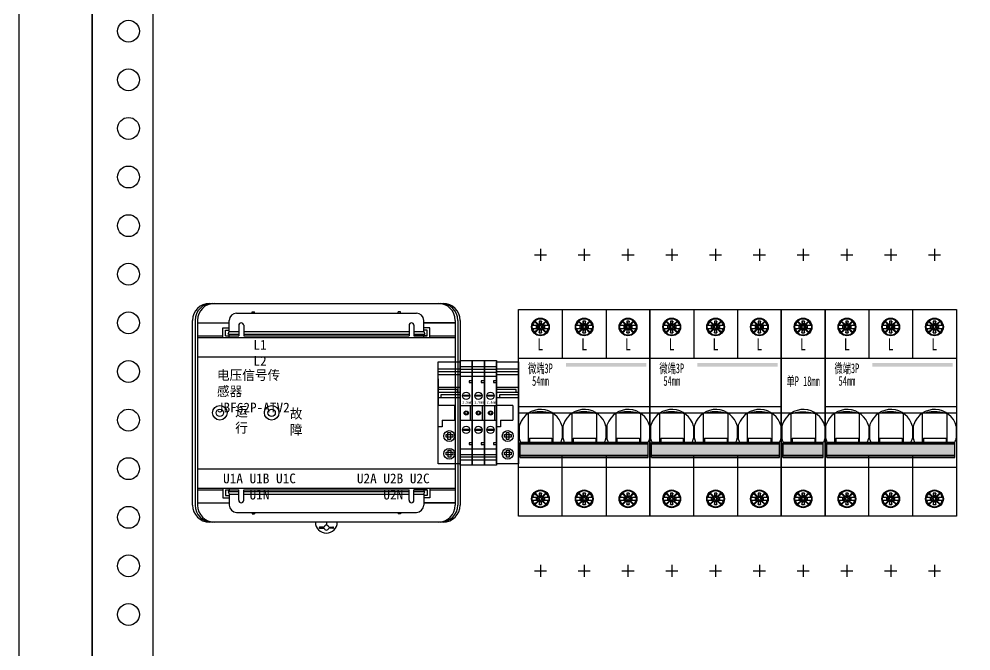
# Model space of a CAD drawing. Extents: x 1560922 to 1561522, y 398421 to 400221.
# Drawn here: x 1560922.2 to 1561313.5, y 399321 to 399581 of the extents above; entities that cross this region are included whole.
import ezdxf
from ezdxf.enums import TextEntityAlignment as Align

# ---------------------------------------------------------------- set-up
doc = ezdxf.new("R2010")
doc.units = 0
doc.header["$MEASUREMENT"] = 0
for name, color, linetype in [('LY-JS-BJ', 7, 'Continuous'), ('LY-JS-YQJ', 7, 'Continuous'), ('布置图', 20, 'Continuous')]:
    doc.layers.add(name, color=color, linetype=linetype)
doc.layers.add('LY-二次控制图', color=7, linetype='Continuous', lineweight=18)
doc.styles.add('LY-SJ-元器件', font='', dxfattribs={"width": 0.6, "height": 4})
doc.styles.get('LY-SJ-元器件').set_extended_font_data('SimSun')

# ---------------------------------------------------------------- blocks, each defined once
blk = doc.blocks.new('端子堵头')
at = {"layer": 'LY-JS-YQJ'}
for p, q in [((0, 39.03), (9, 39.03)), ((0, 37.96), (9, 37.96)), ((0, 36.73), (9, 36.73)), ((0, 35), (0, 24)), ((0, 31.48), (9, 31.48)), ((9, 35), (9, 24)), ((9, 34.58), (9, 33.47)), ((7.97, 30.59), (0, 30.59)), ((0, 29.53), (9, 29.53)), ((1.25, 27.32), (1.25, 28.56)), ((1.25, 28.56), (9, 28.56)), ((7.97, 29.53), (7.97, 30.59)), ((0, 27.32), (9, 27.32)), ((6.66, 24), (0, 24)), ((6.66, 24), (6.66, 18)), ((1.59, 18), (1.59, 15.27)), ((1.59, 18), (6.66, 18)), ((1.59, 15.27), (0, 15.27))]:
    blk.add_line(p, q, dxfattribs=at)
for points in [[(0, 42), (9, 42), (9, 0), (0, 0)], [(3.2, 12.05), (6.01, 12.05), (6.01, 10.99), (3.2, 10.99)], [(5.06, 12.84), (5.06, 10.03), (3.99, 10.03), (3.99, 12.84)], [(3.2, 4.76), (6.01, 4.76), (6.01, 3.69), (3.2, 3.69)], [(5.13, 5.6), (5.13, 2.79), (4.06, 2.79), (4.06, 5.6)]]:
    blk.add_lwpolyline(points, close=True, dxfattribs=at)
for centre in [(4.54, 11.43), (4.54, 4.14)]:
    blk.add_circle(centre, 2.23, dxfattribs=at)
blk = doc.blocks.new('A$C63FD753C')
at = {"layer": 'LY-JS-YQJ'}
for p, q in [((9, 19.03), (14, 19.03)), ((9, 17.96), (14, 17.96)), ((9, 16.73), (14, 16.73)), ((14, 19.03), (19, 19.03)), ((14, 17.96), (19, 17.96)), ((14, 16.73), (19, 16.73)), ((14, 13.21), (12.66, 13.21)), ((12.66, 13.21), (12.66, 12.43)), ((12.66, 12.43), (14, 12.43)), ((19, 13.21), (17.66, 13.21)), ((17.66, 13.21), (17.66, 12.43)), ((17.66, 12.43), (19, 12.43)), ((9, 3), (14, 3)), ((13.07, 3), (13.07, -3)), ((14, 3), (19, 3)), ((18.07, 3), (18.07, -3)), ((9, -3), (14, -3)), ((14, -3), (19, -3)), ((14, -12.33), (12.66, -12.33)), ((12.66, -12.33), (12.66, -13.11)), ((12.66, -13.11), (14, -13.11)), ((19, -12.33), (17.66, -12.33)), ((17.66, -12.33), (17.66, -13.11)), ((17.66, -13.11), (19, -13.11)), ((9, -17.12), (14, -17.12)), ((9, -18.19), (14, -18.19)), ((9, -19.42), (14, -19.42)), ((14, -17.12), (19, -17.12)), ((14, -18.19), (19, -18.19)), ((14, -19.42), (19, -19.42))]:
    blk.add_line(p, q, dxfattribs=at)
at = {"layer": 'LY-JS-YQJ', "color": 30, "true_color": 0xf8991e}
for p, q in [((19, 19.03), (24, 19.03)), ((19, 17.96), (24, 17.96)), ((19, 16.73), (24, 16.73)), ((19, 12.43), (19, 11.32)), ((24, 13.21), (22.66, 13.21)), ((22.66, 13.21), (22.66, 12.43)), ((22.66, 12.43), (24, 12.43)), ((24, 12.43), (24, 11.32)), ((19, 3), (24, 3)), ((23.07, 3), (23.07, -3)), ((19, -3), (24, -3)), ((24, -12.33), (22.66, -12.33)), ((22.66, -12.33), (22.66, -13.11)), ((22.66, -13.11), (24, -13.11)), ((19, -17.12), (24, -17.12)), ((19, -18.19), (24, -18.19)), ((19, -19.42), (24, -19.42))]:
    blk.add_line(p, q, dxfattribs=at)
at = {"layer": 'LY-JS-YQJ'}
for points in [[(9, 21.5), (14, 21.5), (14, -21.5), (9, -21.5)], [(14, 21.5), (19, 21.5), (19, -21.5), (14, -21.5)], [(9, 15), (14, 15), (14, -15), (9, -15)], [(14, 15), (19, 15), (19, -15), (14, -15)], [(10.47, 7.3), (12.53, 7.3), (12.53, 6.79), (10.47, 6.79)], [(15.47, 7.3), (17.53, 7.3), (17.53, 6.79), (15.47, 6.79)], [(10.47, -6.71), (12.53, -6.71), (12.53, -7.23), (10.47, -7.23)], [(15.47, -6.71), (17.53, -6.71), (17.53, -7.23), (15.47, -7.23)]]:
    blk.add_lwpolyline(points, close=True, dxfattribs=at)
at = {"layer": 'LY-JS-YQJ', "color": 30, "true_color": 0xf8991e}
for points in [[(19, 21.5), (24, 21.5), (24, -21.5), (19, -21.5)], [(19, 15), (24, 15), (24, -15), (19, -15)], [(20.47, 7.3), (22.53, 7.3), (22.53, 6.79), (20.47, 6.79)], [(20.47, -6.71), (22.53, -6.71), (22.53, -7.23), (20.47, -7.23)]]:
    blk.add_lwpolyline(points, close=True, dxfattribs=at)
at = {"layer": 'LY-JS-YQJ'}
for centre, radius in [((11.5, 7), 1.5), ((16.5, 7), 1.5), ((11.52, -0.08), 0.879), ((11.52, -0.08), 0.879), ((11.52, -0.08), 0.59), ((16.52, -0.08), 0.879), ((16.52, -0.08), 0.879), ((16.52, -0.08), 0.59), ((11.5, -7), 1.5), ((16.5, -7), 1.5)]:
    blk.add_circle(centre, radius, dxfattribs=at)
at = {"layer": 'LY-JS-YQJ', "color": 30, "true_color": 0xf8991e}
for centre, radius in [((21.5, 7), 1.5), ((21.52, -0.08), 0.879), ((21.52, -0.08), 0.879), ((21.52, -0.08), 0.59), ((21.5, -7), 1.5)]:
    blk.add_circle(centre, radius, dxfattribs=at)
at = {"layer": 'LY-JS-YQJ', "lineweight": -3}
for p in [(0, -21), (24, -21)]:
    blk.add_blockref('端子堵头', p, dxfattribs=at)
at = {"layer": 'LY-JS-YQJ', "char_height": 1, "width": 2.5692, "attachment_point": 1}
for insert in [(9.91, 4.81), (14.91, 4.81)]:
    blk.add_mtext('2.5mm', dxfattribs=dict(at, insert=insert))
at = {"layer": 'LY-JS-YQJ', "color": 30, "true_color": 0xf8991e, "insert": (19.91, 4.81), "char_height": 1, "width": 2.5692, "attachment_point": 1}
blk.add_mtext('2.5mm', dxfattribs=at)
blk = doc.blocks.new('微端3P-54mm-2022.1')
h = blk.add_hatch(color=3)
h.dxf.hatch_style = 1
h.paths.add_polyline_path([(52.5, 19), (52.5, 20.5), (19.5, 20.5), (19.5, 19)])
h = blk.add_hatch(color=0)
h.dxf.hatch_style = 1
h.paths.add_polyline_path([(53.3, -17.47), (53.3, -12.97), (0.7, -12.97), (0.7, -17.47)])
at = {"color": 1}
for p, q in [((9, 67.5), (9, 62.5)), ((27, 67.5), (27, 62.5)), ((45, 67.5), (45, 62.5)), ((6.5, 65), (11.5, 65)), ((24.5, 65), (29.5, 65)), ((42.5, 65), (47.5, 65)), ((0, 0), (54, 0)), ((9, -62.5), (9, -67.5)), ((27, -62.5), (27, -67.5)), ((45, -62.5), (45, -67.5)), ((6.5, -65), (11.5, -65)), ((24.5, -65), (29.5, -65)), ((42.5, -65), (47.5, -65))]:
    blk.add_line(p, q, dxfattribs=at)
at = {"color": 0}
for p, q in [((0, -42.5), (0, 42.5)), ((0, 42.5), (54, 42.5)), ((18, 42.5), (18, 22.5)), ((36, 42.5), (36, 22.5)), ((54, 42.5), (54, -42.5)), ((0, 22.5), (54, 22.5)), ((54, 2.5), (0, 2.5)), ((18, -42.5), (18, -17.47)), ((36, -17.47), (36, -42.5)), ((54, -22.5), (0, -22.5)), ((54, -42.5), (0, -42.5))]:
    blk.add_line(p, q, dxfattribs=at)
at = {"color": 0, "linetype": 'Continuous', "lineweight": 25}
for p, q in [((7.95, 35.91), (5.59, 35.91)), ((6.7, 37.82), (6.49, 37.61)), ((6.49, 37.61), (6.6, 37.5)), ((6.6, 37.5), (8.15, 35.95)), ((6.81, 37.71), (6.7, 37.82)), ((8.39, 36.13), (6.81, 37.71)), ((7.25, 35.91), (7.25, 34.71)), ((7.25, 35.91), (8, 35.46)), ((8, 35.46), (8, 35.16)), ((8.25, 35.46), (8, 35.46)), ((8.5, 37.66), (8.5, 36.46)), ((8.5, 37.66), (8.85, 36.31)), ((9.5, 37.66), (8.5, 37.66)), ((8.5, 36.46), (8.85, 35.96)), ((9.15, 36.31), (8.85, 36.31)), ((8.85, 36.31), (8.85, 35.96)), ((9.5, 37.66), (9.15, 36.31)), ((9.5, 36.46), (9.15, 35.96)), ((9.15, 35.96), (9.15, 36.31)), ((9.5, 36.46), (9.5, 37.66)), ((11.19, 37.71), (9.61, 36.13)), ((10, 35.46), (9.75, 35.46)), ((9.85, 35.95), (11.4, 37.5)), ((10.75, 35.91), (10, 35.46)), ((10, 35.16), (10, 35.46)), ((12.42, 35.91), (10.05, 35.91)), ((10.75, 34.71), (10.75, 35.91)), ((11.3, 37.82), (11.19, 37.71)), ((11.51, 37.61), (11.3, 37.82)), ((11.4, 37.5), (11.51, 37.61)), ((25.95, 35.91), (23.59, 35.91)), ((24.7, 37.82), (24.49, 37.61)), ((24.49, 37.61), (24.6, 37.5)), ((24.6, 37.5), (26.15, 35.95)), ((24.81, 37.71), (24.7, 37.82)), ((26.39, 36.13), (24.81, 37.71)), ((25.25, 35.91), (25.25, 34.71)), ((25.25, 35.91), (26, 35.46)), ((26, 35.46), (26, 35.16)), ((26.25, 35.46), (26, 35.46)), ((27.5, 37.66), (26.5, 37.66)), ((26.5, 37.66), (26.5, 36.46)), ((26.5, 37.66), (26.85, 36.31)), ((26.5, 36.46), (26.85, 35.96)), ((26.85, 36.31), (26.85, 35.96)), ((27.15, 36.31), (26.85, 36.31)), ((27.5, 37.66), (27.15, 36.31)), ((27.5, 36.46), (27.15, 35.96)), ((27.15, 35.96), (27.15, 36.31)), ((27.5, 36.46), (27.5, 37.66)), ((29.19, 37.71), (27.61, 36.13)), ((28, 35.46), (27.75, 35.46)), ((27.85, 35.95), (29.4, 37.5)), ((28.75, 35.91), (28, 35.46)), ((28, 35.16), (28, 35.46)), ((30.42, 35.91), (28.05, 35.91)), ((28.75, 34.71), (28.75, 35.91)), ((29.3, 37.82), (29.19, 37.71)), ((29.51, 37.61), (29.3, 37.82)), ((29.4, 37.5), (29.51, 37.61)), ((43.95, 35.91), (41.59, 35.91)), ((42.7, 37.82), (42.49, 37.61)), ((42.49, 37.61), (42.6, 37.5)), ((42.6, 37.5), (44.15, 35.95)), ((42.81, 37.71), (42.7, 37.82)), ((44.39, 36.13), (42.81, 37.71)), ((43.25, 35.91), (43.25, 34.71)), ((43.25, 35.91), (44, 35.46)), ((44, 35.46), (44, 35.16)), ((44.25, 35.46), (44, 35.46)), ((44.5, 37.66), (44.85, 36.31)), ((45.5, 37.66), (44.5, 37.66)), ((44.5, 37.66), (44.5, 36.46)), ((44.5, 36.46), (44.85, 35.96)), ((44.85, 36.31), (44.85, 35.96)), ((45.15, 36.31), (44.85, 36.31)), ((45.5, 37.66), (45.15, 36.31)), ((45.5, 36.46), (45.15, 35.96)), ((45.15, 35.96), (45.15, 36.31)), ((45.5, 36.46), (45.5, 37.66)), ((47.19, 37.71), (45.61, 36.13)), ((46, 35.46), (45.75, 35.46)), ((45.85, 35.95), (47.4, 37.5)), ((46.75, 35.91), (46, 35.46)), ((46, 35.16), (46, 35.46)), ((48.42, 35.91), (46.05, 35.91)), ((46.75, 34.71), (46.75, 35.91)), ((47.3, 37.82), (47.19, 37.71)), ((47.51, 37.61), (47.3, 37.82)), ((47.4, 37.5), (47.51, 37.61)), ((5.58, 34.71), (7.95, 34.71)), ((6.6, 33.12), (6.49, 33.01)), ((6.49, 33.01), (6.7, 32.8)), ((8.15, 34.67), (6.6, 33.12)), ((6.7, 32.8), (6.81, 32.91)), ((6.81, 32.91), (8.39, 34.49)), ((7.25, 34.71), (8, 35.16)), ((8, 35.16), (8.25, 35.16)), ((8.5, 34.16), (8.85, 34.65)), ((8.5, 32.96), (8.85, 34.31)), ((8.5, 34.16), (8.5, 32.96)), ((8.5, 32.96), (9.5, 32.96)), ((8.85, 34.65), (8.85, 34.31)), ((8.85, 34.31), (9.15, 34.31)), ((9, 31.81), (9, 32.06)), ((9.5, 34.16), (9.15, 34.66)), ((9.15, 34.31), (9.15, 34.66)), ((9.15, 34.31), (9.5, 32.96)), ((9.5, 32.96), (9.5, 34.16)), ((9.61, 34.49), (11.19, 32.91)), ((9.75, 35.16), (10, 35.16)), ((11.4, 33.12), (9.85, 34.67)), ((10.75, 34.71), (10, 35.16)), ((10.05, 34.71), (12.41, 34.71)), ((11.19, 32.91), (11.3, 32.8)), ((11.3, 32.8), (11.51, 33.01)), ((11.51, 33.01), (11.4, 33.12)), ((23.58, 34.71), (25.95, 34.71)), ((24.6, 33.12), (24.49, 33.01)), ((24.49, 33.01), (24.7, 32.8)), ((26.15, 34.67), (24.6, 33.12)), ((24.7, 32.8), (24.81, 32.91)), ((24.81, 32.91), (26.39, 34.49)), ((25.25, 34.71), (26, 35.16)), ((26, 35.16), (26.25, 35.16)), ((26.5, 34.16), (26.85, 34.65)), ((26.5, 32.96), (26.85, 34.31)), ((26.5, 34.16), (26.5, 32.96)), ((26.5, 32.96), (27.5, 32.96)), ((26.85, 34.65), (26.85, 34.31)), ((26.85, 34.31), (27.15, 34.31)), ((27, 31.81), (27, 32.06)), ((27.15, 34.31), (27.15, 34.66)), ((27.5, 34.16), (27.15, 34.66)), ((27.15, 34.31), (27.5, 32.96)), ((27.5, 32.96), (27.5, 34.16)), ((27.61, 34.49), (29.19, 32.91)), ((27.75, 35.16), (28, 35.16)), ((29.4, 33.12), (27.85, 34.67)), ((28.75, 34.71), (28, 35.16)), ((28.05, 34.71), (30.41, 34.71)), ((29.19, 32.91), (29.3, 32.8)), ((29.3, 32.8), (29.51, 33.01)), ((29.51, 33.01), (29.4, 33.12)), ((41.58, 34.71), (43.95, 34.71)), ((42.6, 33.12), (42.49, 33.01)), ((42.49, 33.01), (42.7, 32.8)), ((44.15, 34.67), (42.6, 33.12)), ((42.7, 32.8), (42.81, 32.91)), ((42.81, 32.91), (44.39, 34.49)), ((43.25, 34.71), (44, 35.16)), ((44, 35.16), (44.25, 35.16)), ((44.5, 34.16), (44.85, 34.65)), ((44.5, 32.96), (44.85, 34.31)), ((44.5, 34.16), (44.5, 32.96)), ((44.5, 32.96), (45.5, 32.96)), ((44.85, 34.65), (44.85, 34.31)), ((44.85, 34.31), (45.15, 34.31)), ((45, 31.81), (45, 32.06)), ((45.15, 34.31), (45.15, 34.66)), ((45.5, 34.16), (45.15, 34.66)), ((45.15, 34.31), (45.5, 32.96)), ((45.5, 32.96), (45.5, 34.16)), ((45.61, 34.49), (47.19, 32.91)), ((45.75, 35.16), (46, 35.16)), ((47.4, 33.12), (45.85, 34.67)), ((46.75, 34.71), (46, 35.16)), ((46.05, 34.71), (48.41, 34.71)), ((47.19, 32.91), (47.3, 32.8)), ((47.3, 32.8), (47.51, 33.01)), ((47.51, 33.01), (47.4, 33.12)), ((4.1, -12.22), (4.1, -0.35)), ((14.1, -0.35), (14.1, -12.22)), ((22.1, -12.22), (22.1, -0.35)), ((32.1, -0.35), (32.1, -12.22)), ((40.1, -12.22), (40.1, -0.35)), ((50.1, -0.35), (50.1, -12.22)), ((0.25, -5.47), (0.25, -10.49)), ((17.95, -5.47), (17.95, -10.49)), ((18.25, -5.47), (18.25, -10.49)), ((35.95, -5.47), (35.95, -10.49)), ((36.25, -5.47), (36.25, -10.49)), ((53.95, -5.47), (53.95, -10.49)), ((4.45, -10.38), (4.45, -12.22)), ((4.45, -10.38), (13.75, -10.38)), ((13.75, -10.38), (13.75, -12.22)), ((22.45, -10.38), (22.45, -12.22)), ((22.45, -10.38), (31.75, -10.38)), ((31.75, -10.38), (31.75, -12.22)), ((40.45, -10.38), (40.45, -12.22)), ((40.45, -10.38), (49.75, -10.38)), ((49.75, -10.38), (49.75, -12.22)), ((53.3, -12.22), (0.7, -12.22)), ((0.7, -18.44), (0.7, -12.22)), ((53.3, -12.44), (0.7, -12.44)), ((53.3, -12.97), (0.7, -12.97)), ((53.3, -18.44), (53.3, -12.22)), ((0.7, -17.47), (53.3, -17.47)), ((0.7, -18.13), (53.3, -18.13)), ((0.7, -18.44), (53.3, -18.44)), ((7.95, -34.8), (5.59, -34.8)), ((6.7, -32.89), (6.49, -33.1)), ((6.49, -33.1), (6.6, -33.21)), ((6.6, -33.21), (8.15, -34.76)), ((6.81, -33), (6.7, -32.89)), ((8.39, -34.58), (6.81, -33)), ((7.25, -34.8), (7.25, -36)), ((7.25, -34.8), (8, -35.25)), ((8.5, -33.05), (8.85, -34.4)), ((9.5, -33.05), (8.5, -33.05)), ((8.5, -33.05), (8.5, -34.25)), ((8.5, -34.25), (8.85, -34.75)), ((9.15, -34.4), (8.85, -34.4)), ((8.85, -34.4), (8.85, -34.75)), ((9.5, -33.05), (9.15, -34.4)), ((9.5, -34.25), (9.15, -34.75)), ((9.15, -34.75), (9.15, -34.4)), ((9.5, -34.25), (9.5, -33.05)), ((11.19, -33), (9.61, -34.58)), ((9.85, -34.76), (11.4, -33.21)), ((10.75, -34.8), (10, -35.25)), ((12.42, -34.8), (10.05, -34.8)), ((10.75, -36), (10.75, -34.8)), ((11.3, -32.89), (11.19, -33)), ((11.51, -33.1), (11.3, -32.89)), ((11.4, -33.21), (11.51, -33.1)), ((25.95, -34.8), (23.59, -34.8)), ((24.7, -32.89), (24.49, -33.1)), ((24.49, -33.1), (24.6, -33.21)), ((24.6, -33.21), (26.15, -34.76)), ((24.81, -33), (24.7, -32.89)), ((26.39, -34.58), (24.81, -33)), ((25.25, -34.8), (25.25, -36)), ((25.25, -34.8), (26, -35.25)), ((26.5, -33.05), (26.5, -34.25)), ((27.5, -33.05), (26.5, -33.05)), ((26.5, -33.05), (26.85, -34.4)), ((26.5, -34.25), (26.85, -34.75)), ((27.15, -34.4), (26.85, -34.4)), ((26.85, -34.4), (26.85, -34.75)), ((27.5, -33.05), (27.15, -34.4)), ((27.5, -34.25), (27.15, -34.75)), ((27.15, -34.75), (27.15, -34.4)), ((27.5, -34.25), (27.5, -33.05)), ((29.19, -33), (27.61, -34.58)), ((27.85, -34.76), (29.4, -33.21)), ((28.75, -34.8), (28, -35.25)), ((30.42, -34.8), (28.05, -34.8)), ((28.75, -36), (28.75, -34.8)), ((29.3, -32.89), (29.19, -33)), ((29.51, -33.1), (29.3, -32.89)), ((29.4, -33.21), (29.51, -33.1)), ((43.95, -34.8), (41.59, -34.8)), ((42.7, -32.89), (42.49, -33.1)), ((42.49, -33.1), (42.6, -33.21)), ((42.6, -33.21), (44.15, -34.76)), ((42.81, -33), (42.7, -32.89)), ((44.39, -34.58), (42.81, -33)), ((43.25, -34.8), (44, -35.25)), ((43.25, -34.8), (43.25, -36)), ((44.5, -33.05), (44.85, -34.4)), ((45.5, -33.05), (44.5, -33.05)), ((44.5, -33.05), (44.5, -34.25)), ((44.5, -34.25), (44.85, -34.75)), ((44.85, -34.4), (44.85, -34.75)), ((45.15, -34.4), (44.85, -34.4)), ((45.5, -33.05), (45.15, -34.4)), ((45.5, -34.25), (45.15, -34.75)), ((45.15, -34.75), (45.15, -34.4)), ((45.5, -34.25), (45.5, -33.05)), ((47.19, -33), (45.61, -34.58)), ((45.85, -34.76), (47.4, -33.21)), ((46.75, -34.8), (46, -35.25)), ((48.42, -34.8), (46.05, -34.8)), ((46.75, -36), (46.75, -34.8)), ((47.3, -32.89), (47.19, -33)), ((47.51, -33.1), (47.3, -32.89)), ((47.4, -33.21), (47.51, -33.1)), ((5.58, -36), (7.95, -36)), ((6.6, -37.59), (6.49, -37.7)), ((6.49, -37.7), (6.7, -37.91)), ((8.15, -36.04), (6.6, -37.59)), ((6.7, -37.91), (6.81, -37.8)), ((6.81, -37.8), (8.39, -36.22)), ((7.25, -36), (8, -35.55)), ((8, -35.25), (8, -35.55)), ((8.25, -35.25), (8, -35.25)), ((8, -35.55), (8.25, -35.55)), ((8.5, -36.55), (8.85, -36.05)), ((8.5, -37.75), (8.85, -36.4)), ((8.5, -36.55), (8.5, -37.75)), ((8.5, -37.75), (9.5, -37.75)), ((8.85, -36.05), (8.85, -36.4)), ((8.85, -36.4), (9.15, -36.4)), ((9, -38.9), (9, -38.65)), ((9.5, -36.55), (9.15, -36.05)), ((9.15, -36.4), (9.15, -36.05)), ((9.15, -36.4), (9.5, -37.75)), ((9.5, -37.75), (9.5, -36.55)), ((9.61, -36.22), (11.19, -37.8)), ((10, -35.25), (9.75, -35.25)), ((9.75, -35.55), (10, -35.55)), ((11.4, -37.59), (9.85, -36.04)), ((10, -35.55), (10, -35.25)), ((10.75, -36), (10, -35.55)), ((10.05, -36), (12.41, -36)), ((11.19, -37.8), (11.3, -37.91)), ((11.3, -37.91), (11.51, -37.7)), ((11.51, -37.7), (11.4, -37.59)), ((23.58, -36), (25.95, -36)), ((24.6, -37.59), (24.49, -37.7)), ((24.49, -37.7), (24.7, -37.91)), ((26.15, -36.04), (24.6, -37.59)), ((24.7, -37.91), (24.81, -37.8)), ((24.81, -37.8), (26.39, -36.22)), ((25.25, -36), (26, -35.55)), ((26, -35.25), (26, -35.55)), ((26.25, -35.25), (26, -35.25)), ((26, -35.55), (26.25, -35.55)), ((26.5, -36.55), (26.85, -36.05)), ((26.5, -37.75), (26.85, -36.4)), ((26.5, -36.55), (26.5, -37.75)), ((26.5, -37.75), (27.5, -37.75)), ((26.85, -36.05), (26.85, -36.4)), ((26.85, -36.4), (27.15, -36.4)), ((27, -38.9), (27, -38.65)), ((27.15, -36.4), (27.15, -36.05)), ((27.5, -36.55), (27.15, -36.05)), ((27.15, -36.4), (27.5, -37.75)), ((27.5, -37.75), (27.5, -36.55)), ((27.61, -36.22), (29.19, -37.8)), ((28, -35.25), (27.75, -35.25)), ((27.75, -35.55), (28, -35.55)), ((29.4, -37.59), (27.85, -36.04)), ((28, -35.55), (28, -35.25)), ((28.75, -36), (28, -35.55)), ((28.05, -36), (30.41, -36)), ((29.19, -37.8), (29.3, -37.91)), ((29.3, -37.91), (29.51, -37.7)), ((29.51, -37.7), (29.4, -37.59)), ((41.58, -36), (43.95, -36)), ((42.6, -37.59), (42.49, -37.7)), ((42.49, -37.7), (42.7, -37.91)), ((44.15, -36.04), (42.6, -37.59)), ((42.7, -37.91), (42.81, -37.8)), ((42.81, -37.8), (44.39, -36.22)), ((43.25, -36), (44, -35.55)), ((44, -35.25), (44, -35.55)), ((44.25, -35.25), (44, -35.25)), ((44, -35.55), (44.25, -35.55)), ((44.5, -36.55), (44.85, -36.05)), ((44.5, -37.75), (44.85, -36.4)), ((44.5, -36.55), (44.5, -37.75)), ((44.5, -37.75), (45.5, -37.75)), ((44.85, -36.05), (44.85, -36.4)), ((44.85, -36.4), (45.15, -36.4)), ((45, -38.9), (45, -38.65)), ((45.15, -36.4), (45.15, -36.05)), ((45.5, -36.55), (45.15, -36.05)), ((45.15, -36.4), (45.5, -37.75)), ((45.5, -37.75), (45.5, -36.55)), ((45.61, -36.22), (47.19, -37.8)), ((46, -35.25), (45.75, -35.25)), ((45.75, -35.55), (46, -35.55)), ((47.4, -37.59), (45.85, -36.04)), ((46, -35.55), (46, -35.25)), ((46.75, -36), (46, -35.55)), ((46.05, -36), (48.41, -36)), ((47.19, -37.8), (47.3, -37.91)), ((47.3, -37.91), (47.51, -37.7)), ((47.51, -37.7), (47.4, -37.59))]:
    blk.add_line(p, q, dxfattribs=at)
at = {"color": 0}
for centre, radius in [((9, 35.31), 3.64), ((9, 35.31), 3.39), ((27, 35.31), 3.64), ((27, 35.31), 3.39), ((45, 35.31), 3.64), ((45, 35.31), 3.39), ((9, -35.4), 3.64), ((9, -35.4), 3.39), ((27, -35.4), 3.64), ((27, -35.4), 3.39), ((45, -35.4), 3.64), ((45, -35.4), 3.39)]:
    blk.add_circle(centre, radius, dxfattribs=at)
at = {"color": 0, "linetype": 'Continuous', "lineweight": 25}
for centre in [(9, 35.31), (27, 35.31), (45, 35.31), (9, -35.4), (27, -35.4), (45, -35.4)]:
    blk.add_circle(centre, 3.5, dxfattribs=at)
for centre, radius, start, end in [((9, 35.31), 3.25, 137.6454, 169.3613), ((9, 35.31), 3.25, 47.6454, 132.3546), ((7.95, 36.46), 0.552, 270, 360), ((8.06, 37.76), 2.31, 274.6869, 276.011), ((8.18, 36.73), 1.27, 275.7409, 278.1372), ((8.25, 36.21), 0.747, 278.1332, 282.1859), ((8.31, 35.96), 0.494, 282.0203, 298.836), ((8.23, 36.09), 0.641, 299.0084, 316.9423), ((8.33, 36), 0.506, 316.5183, 337.4465), ((8.03, 36.13), 0.834, 337.6013, 343.0532), ((6.62, 36.56), 2.31, 342.9388, 344.9228), ((11.38, 36.56), 2.31, 195.0773, 196.4013), ((10.39, 36.26), 1.27, 196.1312, 198.5273), ((9.89, 36.09), 0.747, 198.5233, 202.5755), ((9.65, 35.99), 0.49, 202.3673, 217.7617), ((9.77, 36.09), 0.636, 218.1132, 238.5766), ((9.7, 35.97), 0.5, 238.269, 257.922), ((10.05, 36.46), 0.552, 180, 270), ((9.77, 36.3), 0.834, 257.9903, 263.442), ((9.94, 37.76), 2.31, 263.3277, 265.3115), ((9, 35.31), 3.25, 10.6387, 42.3546), ((27, 35.31), 3.25, 137.6454, 169.3613), ((27, 35.31), 3.25, 47.6454, 132.3546), ((25.95, 36.46), 0.552, 270, 360), ((26.06, 37.76), 2.31, 274.6869, 276.011), ((26.18, 36.73), 1.27, 275.7409, 278.1372), ((26.25, 36.21), 0.747, 278.1332, 282.1859), ((26.31, 35.96), 0.494, 282.0203, 298.836), ((26.23, 36.09), 0.641, 299.0084, 316.9423), ((26.33, 36), 0.506, 316.5183, 337.4465), ((26.03, 36.13), 0.834, 337.6013, 343.0532), ((24.62, 36.56), 2.31, 342.9388, 344.9228), ((29.38, 36.56), 2.31, 195.0773, 196.4013), ((28.39, 36.26), 1.27, 196.1312, 198.5273), ((27.89, 36.09), 0.747, 198.5233, 202.5755), ((27.65, 35.99), 0.49, 202.3673, 217.7617), ((27.77, 36.09), 0.636, 218.1132, 238.5766), ((27.7, 35.97), 0.5, 238.269, 257.922), ((28.05, 36.46), 0.552, 180, 270), ((27.77, 36.3), 0.834, 257.9903, 263.442), ((27.94, 37.76), 2.31, 263.3277, 265.3115), ((27, 35.31), 3.25, 10.6387, 42.3546), ((45, 35.31), 3.25, 137.6454, 169.3613), ((45, 35.31), 3.25, 47.6454, 132.3546), ((43.95, 36.46), 0.552, 270, 360), ((44.06, 37.76), 2.31, 274.6869, 276.011), ((44.18, 36.73), 1.27, 275.7409, 278.1372), ((44.25, 36.21), 0.747, 278.1332, 282.1859), ((44.31, 35.96), 0.494, 282.0203, 298.836), ((44.23, 36.09), 0.641, 299.0084, 316.9423), ((44.33, 36), 0.506, 316.5183, 337.4465), ((44.03, 36.13), 0.834, 337.6013, 343.0532), ((42.62, 36.56), 2.31, 342.9388, 344.9228), ((47.38, 36.56), 2.31, 195.0773, 196.4013), ((46.39, 36.26), 1.27, 196.1312, 198.5273), ((45.89, 36.09), 0.747, 198.5233, 202.5755), ((45.65, 35.99), 0.49, 202.3673, 217.7617), ((45.77, 36.09), 0.636, 218.1132, 238.5766), ((45.7, 35.97), 0.5, 238.269, 257.922), ((46.05, 36.46), 0.552, 180, 270), ((45.77, 36.3), 0.834, 257.9903, 263.442), ((45.94, 37.76), 2.31, 263.3277, 265.3115), ((45, 35.31), 3.25, 10.6387, 42.3546), ((9, 35.31), 3.25, 190.6387, 222.3546), ((9, 35.31), 3.25, 227.6454, 312.3546), ((7.95, 34.16), 0.552, 0, 90), ((8.06, 32.85), 2.31, 83.234, 85.2255), ((8.23, 34.32), 0.834, 77.8753, 83.3489), ((8.3, 34.65), 0.5, 58.0737, 77.8061), ((8.23, 34.53), 0.636, 37.8376, 58.3835), ((8.35, 34.62), 0.49, 22.029, 37.4855), ((8.11, 34.52), 0.747, 18.1694, 22.2379), ((7.61, 34.36), 1.27, 15.7681, 18.1735), ((6.61, 34.07), 2.31, 14.7102, 16.0393), ((11.38, 34.06), 2.31, 162.9388, 164.9228), ((9.97, 34.49), 0.834, 157.6013, 163.0532), ((9.67, 34.62), 0.506, 136.5183, 157.4465), ((9.77, 34.53), 0.641, 119.0082, 136.9423), ((9.69, 34.65), 0.494, 102.021, 118.8359), ((10.05, 34.16), 0.552, 90, 180), ((9.75, 34.41), 0.747, 98.1342, 102.1867), ((9.82, 33.89), 1.27, 95.7421, 98.1383), ((9.94, 32.85), 2.31, 94.6881, 96.0122), ((9, 35.31), 3.25, 317.6454, 349.3613), ((27, 35.31), 3.25, 190.6387, 222.3546), ((27, 35.31), 3.25, 227.6454, 312.3546), ((25.95, 34.16), 0.552, 0, 90), ((26.06, 32.85), 2.31, 83.234, 85.2255), ((26.23, 34.32), 0.834, 77.8753, 83.3489), ((26.3, 34.65), 0.5, 58.0737, 77.8061), ((26.23, 34.53), 0.636, 37.8376, 58.3835), ((26.35, 34.62), 0.49, 22.029, 37.4855), ((26.11, 34.52), 0.747, 18.1694, 22.2379), ((25.61, 34.36), 1.27, 15.7681, 18.1735), ((24.61, 34.07), 2.31, 14.7102, 16.0393), ((29.38, 34.06), 2.31, 162.9388, 164.9228), ((27.97, 34.49), 0.834, 157.6013, 163.0532), ((27.67, 34.62), 0.506, 136.5183, 157.4465), ((27.77, 34.53), 0.641, 119.0082, 136.9423), ((27.69, 34.65), 0.494, 102.021, 118.8359), ((28.05, 34.16), 0.552, 90, 180), ((27.75, 34.41), 0.747, 98.1342, 102.1867), ((27.82, 33.89), 1.27, 95.7421, 98.1383), ((27.94, 32.85), 2.31, 94.6881, 96.0122), ((27, 35.31), 3.25, 317.6454, 349.3613), ((45, 35.31), 3.25, 190.6387, 222.3546), ((45, 35.31), 3.25, 227.6454, 312.3546), ((43.95, 34.16), 0.552, 0, 90), ((44.06, 32.85), 2.31, 83.234, 85.2255), ((44.23, 34.32), 0.834, 77.8753, 83.3489), ((44.3, 34.65), 0.5, 58.0737, 77.8061), ((44.23, 34.53), 0.636, 37.8376, 58.3835), ((44.35, 34.62), 0.49, 22.029, 37.4855), ((44.11, 34.52), 0.747, 18.1694, 22.2379), ((43.61, 34.36), 1.27, 15.7681, 18.1735), ((42.61, 34.07), 2.31, 14.7102, 16.0393), ((47.38, 34.06), 2.31, 162.9388, 164.9228), ((45.97, 34.49), 0.834, 157.6013, 163.0532), ((45.67, 34.62), 0.506, 136.5183, 157.4465), ((45.77, 34.53), 0.641, 119.0082, 136.9423), ((45.69, 34.65), 0.494, 102.021, 118.8359), ((46.05, 34.16), 0.552, 90, 180), ((45.75, 34.41), 0.747, 98.1342, 102.1867), ((45.82, 33.89), 1.27, 95.7421, 98.1383), ((45.94, 32.85), 2.31, 94.6881, 96.0122), ((45, 35.31), 3.25, 317.6454, 349.3613), ((9.14, -7.83), 9.19, 87.8849, 160.4296), ((8.91, -15.23), 15.64, 94.6966, 107.9265), ((9.1, -16.72), 17.13, 89.9904, 94.9002), ((9.13, -16.15), 16.57, 75.7297, 90.1184), ((9.04, -7.86), 9.23, 15.0474, 87.2502), ((27.14, -7.83), 9.19, 87.8849, 160.4296), ((26.91, -15.23), 15.64, 94.6966, 107.9265), ((27.1, -16.72), 17.13, 89.9904, 94.9002), ((27.13, -16.15), 16.57, 75.7297, 90.1184), ((27.04, -7.86), 9.23, 15.0474, 87.2502), ((45.14, -7.83), 9.19, 87.8849, 160.4296), ((44.91, -15.23), 15.64, 94.6966, 107.9265), ((45.1, -16.72), 17.13, 89.9904, 94.9002), ((45.13, -16.15), 16.57, 75.7297, 90.1184), ((45.04, -7.86), 9.23, 15.0474, 87.2502), ((10, -12.56), 12.88, 72.7867, 75.5196), ((5.82, -26.43), 27.36, 72.3845, 73.0215), ((28, -12.56), 12.88, 72.7867, 75.5196), ((23.82, -26.43), 27.36, 72.3845, 73.0215), ((46, -12.56), 12.88, 72.7867, 75.5196), ((41.82, -26.43), 27.36, 72.3845, 73.0215), ((9.37, -7.98), 9.46, 160.057, 164.6179), ((27.37, -7.98), 9.46, 160.057, 164.6179), ((45.37, -7.98), 9.46, 160.057, 164.6179), ((29.64, -1.83), 30.64, 196.4297, 196.8694), ((16.57, -5.82), 16.98, 196.781, 197.5735), ((10.04, -7.88), 10.13, 197.5731, 198.8992), ((6.94, -8.95), 6.85, 198.859, 201.3043), ((4.95, -9.74), 4.71, 201.1482, 208.2485), ((13.65, -9.95), 4.27, 329.3774, 337.9794), ((11.23, -8.97), 6.88, 337.958, 342.3373), ((5.6, -7.13), 12.8, 342.1258, 343.1767), ((-11.74, -1.89), 30.91, 343.1981, 343.8522), ((47.64, -1.83), 30.64, 196.4297, 196.8694), ((34.57, -5.82), 16.98, 196.781, 197.5735), ((28.04, -7.88), 10.13, 197.5731, 198.8992), ((24.94, -8.95), 6.85, 198.859, 201.3043), ((22.95, -9.74), 4.71, 201.1482, 208.2485), ((31.65, -9.95), 4.27, 329.3774, 337.9794), ((29.23, -8.97), 6.88, 337.958, 342.3373), ((23.6, -7.13), 12.8, 342.1258, 343.1767), ((6.26, -1.89), 30.91, 343.1981, 343.8522), ((65.64, -1.83), 30.64, 196.4297, 196.8694), ((52.57, -5.82), 16.98, 196.781, 197.5735), ((46.04, -7.88), 10.13, 197.5731, 198.8992), ((42.94, -8.95), 6.85, 198.859, 201.3043), ((40.95, -9.74), 4.71, 201.1482, 208.2485), ((49.65, -9.95), 4.27, 329.3774, 337.9794), ((47.23, -8.97), 6.88, 337.958, 342.3373), ((41.6, -7.13), 12.8, 342.1258, 343.1767), ((24.26, -1.89), 30.91, 343.1981, 343.8522), ((13.72, -5.01), 14.67, 208.3279, 209.4703), ((7.43, -6.37), 11.43, 329.2292, 329.8147), ((31.72, -5.01), 14.67, 208.3279, 209.4703), ((25.43, -6.37), 11.43, 329.2292, 329.8147), ((49.72, -5.01), 14.67, 208.3279, 209.4703), ((43.43, -6.37), 11.43, 329.2292, 329.8147), ((9, -35.4), 3.25, 137.6454, 169.3613), ((9, -35.4), 3.25, 47.6454, 132.3546), ((7.95, -34.25), 0.552, 270, 360), ((8.31, -34.74), 0.494, 282.0203, 298.836), ((8.23, -34.62), 0.641, 299.0084, 316.9423), ((8.33, -34.71), 0.506, 316.5183, 337.4465), ((8.03, -34.58), 0.834, 337.6013, 343.0532), ((6.62, -34.15), 2.31, 342.9388, 344.9228), ((11.38, -34.15), 2.31, 195.0773, 196.4013), ((10.39, -34.45), 1.27, 196.1312, 198.5273), ((9.89, -34.61), 0.747, 198.5233, 202.5755), ((9.65, -34.71), 0.49, 202.3673, 217.7617), ((9.77, -34.62), 0.636, 218.1132, 238.5766), ((9.7, -34.74), 0.5, 238.269, 257.922), ((10.05, -34.25), 0.552, 180, 270), ((9, -35.4), 3.25, 10.6387, 42.3546), ((27, -35.4), 3.25, 137.6454, 169.3613), ((27, -35.4), 3.25, 47.6454, 132.3546), ((25.95, -34.25), 0.552, 270, 360), ((26.31, -34.74), 0.494, 282.0203, 298.836), ((26.23, -34.62), 0.641, 299.0084, 316.9423), ((26.33, -34.71), 0.506, 316.5183, 337.4465), ((26.03, -34.58), 0.834, 337.6013, 343.0532), ((24.62, -34.15), 2.31, 342.9388, 344.9228), ((29.38, -34.15), 2.31, 195.0773, 196.4013), ((28.39, -34.45), 1.27, 196.1312, 198.5273), ((27.89, -34.61), 0.747, 198.5233, 202.5755), ((27.65, -34.71), 0.49, 202.3673, 217.7617), ((27.77, -34.62), 0.636, 218.1132, 238.5766), ((27.7, -34.74), 0.5, 238.269, 257.922), ((28.05, -34.25), 0.552, 180, 270), ((27, -35.4), 3.25, 10.6387, 42.3546), ((45, -35.4), 3.25, 137.6454, 169.3613), ((45, -35.4), 3.25, 47.6454, 132.3546), ((43.95, -34.25), 0.552, 270, 360), ((44.31, -34.74), 0.494, 282.0203, 298.836), ((44.23, -34.62), 0.641, 299.0084, 316.9423), ((44.33, -34.71), 0.506, 316.5183, 337.4465), ((44.03, -34.58), 0.834, 337.6013, 343.0532), ((42.62, -34.15), 2.31, 342.9388, 344.9228), ((47.38, -34.15), 2.31, 195.0773, 196.4013), ((46.39, -34.45), 1.27, 196.1312, 198.5273), ((45.89, -34.61), 0.747, 198.5233, 202.5755), ((45.65, -34.71), 0.49, 202.3673, 217.7617), ((45.77, -34.62), 0.636, 218.1132, 238.5766), ((45.7, -34.74), 0.5, 238.269, 257.922), ((46.05, -34.25), 0.552, 180, 270), ((45, -35.4), 3.25, 10.6387, 42.3546), ((9, -35.4), 3.25, 190.6387, 222.3546), ((9, -35.4), 3.25, 227.6454, 312.3546), ((7.95, -36.55), 0.552, 0, 90), ((8.06, -32.94), 2.31, 274.6869, 276.011), ((8.06, -37.85), 2.31, 83.234, 85.2255), ((8.18, -33.98), 1.27, 275.7409, 278.1372), ((8.23, -36.39), 0.834, 77.8753, 83.3489), ((8.25, -34.5), 0.747, 278.1332, 282.1859), ((8.3, -36.06), 0.5, 58.0737, 77.8061), ((8.23, -36.18), 0.636, 37.8376, 58.3835), ((8.35, -36.08), 0.49, 22.029, 37.4855), ((8.11, -36.18), 0.747, 18.1694, 22.2379), ((7.61, -36.35), 1.27, 15.7681, 18.1735), ((6.61, -36.64), 2.31, 14.7102, 16.0393), ((11.38, -36.65), 2.31, 162.9388, 164.9228), ((9.97, -36.21), 0.834, 157.6013, 163.0532), ((9.67, -36.09), 0.506, 136.5183, 157.4465), ((9.77, -36.18), 0.641, 119.0082, 136.9423), ((9.69, -36.05), 0.494, 102.021, 118.8359), ((10.05, -36.55), 0.552, 90, 180), ((9.77, -34.41), 0.834, 257.9903, 263.442), ((9.75, -36.3), 0.747, 98.1342, 102.1867), ((9.82, -36.82), 1.27, 95.7421, 98.1383), ((9.94, -32.94), 2.31, 263.3277, 265.3115), ((9.94, -37.85), 2.31, 94.6881, 96.0122), ((9, -35.4), 3.25, 317.6454, 349.3613), ((27, -35.4), 3.25, 190.6387, 222.3546), ((27, -35.4), 3.25, 227.6454, 312.3546), ((25.95, -36.55), 0.552, 0, 90), ((26.06, -32.94), 2.31, 274.6869, 276.011), ((26.06, -37.85), 2.31, 83.234, 85.2255), ((26.18, -33.98), 1.27, 275.7409, 278.1372), ((26.23, -36.39), 0.834, 77.8753, 83.3489), ((26.25, -34.5), 0.747, 278.1332, 282.1859), ((26.3, -36.06), 0.5, 58.0737, 77.8061), ((26.23, -36.18), 0.636, 37.8376, 58.3835), ((26.35, -36.08), 0.49, 22.029, 37.4855), ((26.11, -36.18), 0.747, 18.1694, 22.2379), ((25.61, -36.35), 1.27, 15.7681, 18.1735), ((24.61, -36.64), 2.31, 14.7102, 16.0393), ((29.38, -36.65), 2.31, 162.9388, 164.9228), ((27.97, -36.21), 0.834, 157.6013, 163.0532), ((27.67, -36.09), 0.506, 136.5183, 157.4465), ((27.77, -36.18), 0.641, 119.0082, 136.9423), ((27.69, -36.05), 0.494, 102.021, 118.8359), ((28.05, -36.55), 0.552, 90, 180), ((27.77, -34.41), 0.834, 257.9903, 263.442), ((27.75, -36.3), 0.747, 98.1342, 102.1867), ((27.82, -36.82), 1.27, 95.7421, 98.1383), ((27.94, -32.94), 2.31, 263.3277, 265.3115), ((27.94, -37.85), 2.31, 94.6881, 96.0122), ((27, -35.4), 3.25, 317.6454, 349.3613), ((45, -35.4), 3.25, 190.6387, 222.3546), ((45, -35.4), 3.25, 227.6454, 312.3546), ((43.95, -36.55), 0.552, 0, 90), ((44.06, -32.94), 2.31, 274.6869, 276.011), ((44.06, -37.85), 2.31, 83.234, 85.2255), ((44.18, -33.98), 1.27, 275.7409, 278.1372), ((44.23, -36.39), 0.834, 77.8753, 83.3489), ((44.25, -34.5), 0.747, 278.1332, 282.1859), ((44.3, -36.06), 0.5, 58.0737, 77.8061), ((44.23, -36.18), 0.636, 37.8376, 58.3835), ((44.35, -36.08), 0.49, 22.029, 37.4855), ((44.11, -36.18), 0.747, 18.1694, 22.2379), ((43.61, -36.35), 1.27, 15.7681, 18.1735), ((42.61, -36.64), 2.31, 14.7102, 16.0393), ((47.38, -36.65), 2.31, 162.9388, 164.9228), ((45.97, -36.21), 0.834, 157.6013, 163.0532), ((45.67, -36.09), 0.506, 136.5183, 157.4465), ((45.77, -36.18), 0.641, 119.0082, 136.9423), ((45.69, -36.05), 0.494, 102.021, 118.8359), ((46.05, -36.55), 0.552, 90, 180), ((45.77, -34.41), 0.834, 257.9903, 263.442), ((45.75, -36.3), 0.747, 98.1342, 102.1867), ((45.82, -36.82), 1.27, 95.7421, 98.1383), ((45.94, -32.94), 2.31, 263.3277, 265.3115), ((45.94, -37.85), 2.31, 94.6881, 96.0122), ((45, -35.4), 3.25, 317.6454, 349.3613)]:
    blk.add_arc(centre, radius, start, end, dxfattribs=at)
at = {"color": 0, "style": 'LY-SJ-元器件', "width": 0.7}
for p in [(9, 28.16), (27, 28.16), (45, 28.16)]:
    blk.add_text('L', height=5, dxfattribs=at).set_placement(p, align=Align.MIDDLE)
at = {"color": 1, "style": 'LY-SJ-元器件', "width": 0.6}
for s, p in [('微端3P', (9, 18.37)), ('54mm', (9, 13.08))]:
    blk.add_text(s, height=4, dxfattribs=at).set_placement(p, align=Align.MIDDLE)
blk = doc.blocks.new('微端1P-18mm-2022.1')
h = blk.add_hatch(color=0)
h.dxf.hatch_style = 1
h.paths.add_polyline_path([(17.3, -17.47), (17.3, -12.97), (0.7, -12.97), (0.7, -17.47)])
at = {"color": 1}
for p, q in [((9, 67.5), (9, 62.5)), ((6.5, 65), (11.5, 65)), ((0, 0), (18, 0)), ((9, -62.5), (9, -67.5)), ((6.5, -65), (11.5, -65))]:
    blk.add_line(p, q, dxfattribs=at)
at = {"color": 0}
for p, q in [((0, -42.5), (0, 42.5)), ((0, 42.5), (18, 42.5)), ((18, 42.5), (18, -42.5)), ((0, 22.5), (18, 22.5)), ((18, -22.5), (0, -22.5)), ((18, -42.5), (0, -42.5))]:
    blk.add_line(p, q, dxfattribs=at)
at = {"color": 0, "linetype": 'Continuous', "lineweight": 25}
for p, q in [((7.95, 35.91), (5.59, 35.91)), ((6.7, 37.82), (6.49, 37.61)), ((6.49, 37.61), (6.6, 37.5)), ((6.6, 37.5), (8.15, 35.95)), ((6.81, 37.71), (6.7, 37.82)), ((8.39, 36.13), (6.81, 37.71)), ((7.25, 35.91), (7.25, 34.71)), ((7.25, 35.91), (8, 35.46)), ((8, 35.46), (8, 35.16)), ((8.25, 35.46), (8, 35.46)), ((8.5, 37.66), (8.85, 36.31)), ((8.5, 37.66), (8.5, 36.46)), ((9.5, 37.66), (8.5, 37.66)), ((8.5, 36.46), (8.85, 35.96)), ((9.15, 36.31), (8.85, 36.31)), ((8.85, 36.31), (8.85, 35.96)), ((9.5, 37.66), (9.15, 36.31)), ((9.5, 36.46), (9.15, 35.96)), ((9.15, 35.96), (9.15, 36.31)), ((9.5, 36.46), (9.5, 37.66)), ((11.19, 37.71), (9.61, 36.13)), ((10, 35.46), (9.75, 35.46)), ((9.85, 35.95), (11.4, 37.5)), ((10.75, 35.91), (10, 35.46)), ((10, 35.16), (10, 35.46)), ((12.42, 35.91), (10.05, 35.91)), ((10.75, 34.71), (10.75, 35.91)), ((11.3, 37.82), (11.19, 37.71)), ((11.51, 37.61), (11.3, 37.82)), ((11.4, 37.5), (11.51, 37.61)), ((5.58, 34.71), (7.95, 34.71)), ((6.6, 33.12), (6.49, 33.01)), ((6.49, 33.01), (6.7, 32.8)), ((8.15, 34.67), (6.6, 33.12)), ((6.7, 32.8), (6.81, 32.91)), ((6.81, 32.91), (8.39, 34.49)), ((7.25, 34.71), (8, 35.16)), ((8, 35.16), (8.25, 35.16)), ((8.5, 34.16), (8.85, 34.65)), ((8.5, 32.96), (8.85, 34.31)), ((8.5, 34.16), (8.5, 32.96)), ((8.5, 32.96), (9.5, 32.96)), ((8.85, 34.65), (8.85, 34.31)), ((8.85, 34.31), (9.15, 34.31)), ((9, 31.81), (9, 32.06)), ((9.15, 34.31), (9.15, 34.66)), ((9.5, 34.16), (9.15, 34.66)), ((9.15, 34.31), (9.5, 32.96)), ((9.5, 32.96), (9.5, 34.16)), ((9.61, 34.49), (11.19, 32.91)), ((9.75, 35.16), (10, 35.16)), ((11.4, 33.12), (9.85, 34.67)), ((10.75, 34.71), (10, 35.16)), ((10.05, 34.71), (12.41, 34.71)), ((11.19, 32.91), (11.3, 32.8)), ((11.3, 32.8), (11.51, 33.01)), ((11.51, 33.01), (11.4, 33.12)), ((4.1, -12.22), (4.1, -0.35)), ((14.1, -0.35), (14.1, -12.22)), ((0.25, -5.47), (0.25, -10.49)), ((17.95, -5.47), (17.95, -10.49)), ((4.45, -10.38), (13.75, -10.38)), ((4.45, -10.38), (4.45, -12.22)), ((13.75, -10.38), (13.75, -12.22)), ((0.7, -12.22), (0.7, -12.44)), ((17.3, -12.22), (0.7, -12.22)), ((17.3, -12.44), (0.7, -12.44)), ((0.7, -18.44), (0.7, -12.44)), ((17.3, -12.97), (0.7, -12.97)), ((0.7, -12.97), (0.7, -17.47)), ((17.3, -12.44), (17.3, -12.22)), ((17.3, -18.44), (17.3, -12.44)), ((17.3, -17.47), (17.3, -12.97)), ((0.7, -17.47), (17.3, -17.47)), ((0.7, -18.13), (17.3, -18.13)), ((0.7, -18.44), (17.3, -18.44)), ((7.95, -34.8), (5.59, -34.8)), ((6.7, -32.89), (6.49, -33.1)), ((6.49, -33.1), (6.6, -33.21)), ((6.6, -33.21), (8.15, -34.76)), ((6.81, -33), (6.7, -32.89)), ((8.39, -34.58), (6.81, -33)), ((7.25, -34.8), (7.25, -36)), ((7.25, -34.8), (8, -35.25)), ((8.5, -33.05), (8.85, -34.4)), ((8.5, -33.05), (8.5, -34.25)), ((9.5, -33.05), (8.5, -33.05)), ((8.5, -34.25), (8.85, -34.75)), ((9.15, -34.4), (8.85, -34.4)), ((8.85, -34.4), (8.85, -34.75)), ((9.5, -33.05), (9.15, -34.4)), ((9.5, -34.25), (9.15, -34.75)), ((9.15, -34.75), (9.15, -34.4)), ((9.5, -34.25), (9.5, -33.05)), ((11.19, -33), (9.61, -34.58)), ((9.85, -34.76), (11.4, -33.21)), ((10.75, -34.8), (10, -35.25)), ((12.42, -34.8), (10.05, -34.8)), ((10.75, -36), (10.75, -34.8)), ((11.3, -32.89), (11.19, -33)), ((11.51, -33.1), (11.3, -32.89)), ((11.4, -33.21), (11.51, -33.1)), ((5.58, -36), (7.95, -36)), ((6.6, -37.59), (6.49, -37.7)), ((6.49, -37.7), (6.7, -37.91)), ((8.15, -36.04), (6.6, -37.59)), ((6.7, -37.91), (6.81, -37.8)), ((6.81, -37.8), (8.39, -36.22)), ((7.25, -36), (8, -35.55)), ((8, -35.25), (8, -35.55)), ((8.25, -35.25), (8, -35.25)), ((8, -35.55), (8.25, -35.55)), ((8.5, -36.55), (8.85, -36.05)), ((8.5, -37.75), (8.85, -36.4)), ((8.5, -36.55), (8.5, -37.75)), ((8.5, -37.75), (9.5, -37.75)), ((8.85, -36.05), (8.85, -36.4)), ((8.85, -36.4), (9.15, -36.4)), ((9, -38.9), (9, -38.65)), ((9.15, -36.4), (9.15, -36.05)), ((9.5, -36.55), (9.15, -36.05)), ((9.15, -36.4), (9.5, -37.75)), ((9.5, -37.75), (9.5, -36.55)), ((9.61, -36.22), (11.19, -37.8)), ((10, -35.25), (9.75, -35.25)), ((9.75, -35.55), (10, -35.55)), ((11.4, -37.59), (9.85, -36.04)), ((10, -35.55), (10, -35.25)), ((10.75, -36), (10, -35.55)), ((10.05, -36), (12.41, -36)), ((11.19, -37.8), (11.3, -37.91)), ((11.3, -37.91), (11.51, -37.7)), ((11.51, -37.7), (11.4, -37.59))]:
    blk.add_line(p, q, dxfattribs=at)
for points in [[(8.85, 35.96, -0.008657), (8.83, 35.88, -0.023793), (8.8, 35.81, -0.091571), (8.7, 35.65, -0.078411), (8.54, 35.53, -0.073505), (8.41, 35.48, -0.017685), (8.36, 35.47, -0.010456), (8.3, 35.46, -0.005778), (8.25, 35.46)], [(9.75, 35.46, -0.008656), (9.67, 35.47, -0.023792), (9.59, 35.48, -0.085963), (9.43, 35.54, -0.089526), (9.26, 35.69, -0.067272), (9.2, 35.81, -0.017683), (9.18, 35.86, -0.010455), (9.16, 35.91, -0.005777), (9.15, 35.96)], [(8.25, 35.16, -0.00869), (8.33, 35.15, -0.023887), (8.41, 35.14, -0.086312), (8.57, 35.07, -0.089889), (8.74, 34.92, -0.067544), (8.8, 34.81, -0.017754), (8.82, 34.76, -0.010496), (8.84, 34.71, -0.005799), (8.85, 34.65)], [(9.15, 34.66, -0.008657), (9.17, 34.74, -0.023793), (9.2, 34.81, -0.091571), (9.3, 34.96, -0.078412), (9.46, 35.09, -0.073501), (9.59, 35.14, -0.017684), (9.64, 35.15, -0.010456), (9.7, 35.15, -0.005777), (9.75, 35.16)], [(17.95, -5.47, 0.325898), (9.48, 1.36, 0.327549), (0.48, -4.75, 0.019903), (0.25, -5.47)], [(4.1, -0.35, -0.057791), (7.63, 0.35, -0.021426), (9.1, 0.42)], [(9.1, 0.42, -0.062866), (13.22, -0.09, -0.011925), (13.81, -0.26, -0.00278), (14.1, -0.35)], [(0.95, -12.22, -0.004985), (0.8, -11.97, -0.030991), (0.56, -11.44, -0.01067), (0.46, -11.16, -0.005787), (0.39, -10.94, -0.003458), (0.32, -10.72, -0.001919), (0.25, -10.49)], [(17.95, -10.49, -0.002854), (17.85, -10.83, -0.004585), (17.78, -11.05, -0.019111), (17.6, -11.55, -0.037551), (17.32, -12.12, -0.002555), (17.26, -12.22)], [(8.85, -34.75, -0.008657), (8.83, -34.83, -0.023793), (8.8, -34.9, -0.091571), (8.7, -35.05, -0.078411), (8.54, -35.18, -0.073505), (8.41, -35.23, -0.017685), (8.36, -35.24, -0.010456), (8.3, -35.24, -0.005778), (8.25, -35.25)], [(9.75, -35.25, -0.008656), (9.67, -35.24, -0.023792), (9.59, -35.23, -0.085963), (9.43, -35.16, -0.089526), (9.26, -35.01, -0.067272), (9.2, -34.9, -0.017683), (9.18, -34.85, -0.010455), (9.16, -34.8, -0.005777), (9.15, -34.75)], [(8.25, -35.55, -0.00869), (8.33, -35.56, -0.023887), (8.41, -35.57, -0.086312), (8.57, -35.63, -0.089889), (8.74, -35.79, -0.067544), (8.8, -35.9, -0.017754), (8.82, -35.95, -0.010496), (8.84, -36, -0.005799), (8.85, -36.05)], [(9.15, -36.05, -0.008657), (9.17, -35.97, -0.023793), (9.2, -35.9, -0.091571), (9.3, -35.74, -0.078412), (9.46, -35.62, -0.073501), (9.59, -35.57, -0.017684), (9.64, -35.56, -0.010456), (9.7, -35.55, -0.005777), (9.75, -35.55)]]:
    blk.add_lwpolyline(points, format="xyb", dxfattribs=at)
at = {"color": 0}
for centre, radius in [((9, 35.31), 3.64), ((9, 35.31), 3.39), ((9, -35.4), 3.64), ((9, -35.4), 3.39)]:
    blk.add_circle(centre, radius, dxfattribs=at)
at = {"color": 0, "linetype": 'Continuous', "lineweight": 25}
for centre in [(9, 35.31), (9, -35.4)]:
    blk.add_circle(centre, 3.5, dxfattribs=at)
for centre, radius, start, end in [((9, 35.31), 3.25, 137.6454, 169.3613), ((9, 35.31), 3.25, 47.6454, 132.3546), ((7.95, 36.46), 0.552, 270, 360), ((10.05, 36.46), 0.552, 180, 270), ((9, 35.31), 3.25, 10.6387, 42.3546), ((9, 35.31), 3.25, 190.6387, 222.3546), ((9, 35.31), 3.25, 227.6454, 312.3546), ((7.95, 34.16), 0.552, 0, 90), ((10.05, 34.16), 0.552, 90, 180), ((9, 35.31), 3.25, 317.6454, 349.3613), ((9, -35.4), 3.25, 137.6454, 169.3613), ((9, -35.4), 3.25, 47.6454, 132.3546), ((7.95, -34.25), 0.552, 270, 360), ((10.05, -34.25), 0.552, 180, 270), ((9, -35.4), 3.25, 10.6387, 42.3546), ((9, -35.4), 3.25, 190.6387, 222.3546), ((9, -35.4), 3.25, 227.6454, 312.3546), ((7.95, -36.55), 0.552, 0, 90), ((10.05, -36.55), 0.552, 90, 180), ((9, -35.4), 3.25, 317.6454, 349.3613)]:
    blk.add_arc(centre, radius, start, end, dxfattribs=at)
at = {"color": 0, "style": 'LY-SJ-元器件', "width": 0.7}
blk.add_text('L', height=5, dxfattribs=at).set_placement((9, 28.16), align=Align.MIDDLE)
at = {"color": 1, "style": 'LY-SJ-元器件', "width": 0.6}
blk.add_text('单P 18mm', height=4, dxfattribs=at).set_placement((9, 13.08), align=Align.MIDDLE)
blk = doc.blocks.new('JBF62P-ATV2')
for p, q in [((7, 45), (103, 45)), ((18.07, 41), (92, 41)), ((24.5, 41.6), (25.5, 41.6)), ((24.5, 41), (24.5, 41.6)), ((24.5, 41.1), (25.5, 41.1)), ((24.5, 41), (24.5, 41.1)), ((25.5, 41), (25.5, 41.6)), ((25.5, 41), (25.5, 41.1)), ((85.5, 41.6), (84.5, 41.6)), ((84.5, 41), (84.5, 41.6)), ((85.5, 41), (85.5, 41.6)), ((0, -38), (0, 38)), ((1, 38), (1, -38)), ((2, 38), (2, -38)), ((2.07, 37), (15.07, 37)), ((2.07, 37), (15.07, 37)), ((15.07, 33.5), (15.07, 38)), ((19, 36), (19, 31.7)), ((21, 36), (21, 31.7)), ((89, 36), (89, 31.7)), ((91, 36), (91, 31.7)), ((95, 33.5), (95, 38)), ((95, 37), (108, 37)), ((108, 37), (95, 37)), ((108, 38), (108, -38)), ((109, 38), (109, -38)), ((110, 38), (110, -38)), ((2, 31.7), (12.5, 31.7)), ((12.5, 31), (12.5, 35)), ((12.5, 35), (15.07, 35)), ((13.5, 34), (15.07, 34)), ((13.5, 31.7), (13.5, 34)), ((13.5, 31.7), (19, 31.7)), ((14.57, 32.4), (15.07, 33.5)), ((15.07, 32.4), (14.57, 32.4)), ((15, 31), (15, 32.4)), ((15.07, 33.5), (19, 33.5)), ((15.07, 32.4), (19, 32.4)), ((21, 33.5), (89, 33.5)), ((21, 32.4), (89, 32.4)), ((21, 31.7), (89, 31.7)), ((91, 33.5), (95, 33.5)), ((91, 32.4), (95.5, 32.4)), ((91, 31.7), (96.5, 31.7)), ((96.5, 31.7), (91, 31.7)), ((97.5, 35), (94.93, 35)), ((96.5, 34), (94.93, 34)), ((95, 33.5), (95.5, 32.4)), ((95, 31), (95, 32.4)), ((96.5, 31.7), (96.5, 34)), ((97.5, 31), (97.5, 35)), ((97.5, 31.7), (108, 31.7)), ((2, 31), (108, 31)), ((2, 23), (108, 23)), ((2, -23), (108, -23)), ((2, -31), (108, -31)), ((12.5, -31), (12.5, -35)), ((15, -31), (15, -32.4)), ((95, -31), (95, -32.4)), ((97.5, -31), (97.5, -35)), ((2, -31.7), (12.5, -31.7)), ((12.5, -35), (15.07, -35)), ((13.5, -31.7), (19, -31.7)), ((13.5, -31.7), (13.5, -34)), ((13.5, -34), (15.07, -34)), ((15.07, -32.4), (14.57, -32.4)), ((14.57, -32.4), (15.07, -33.5)), ((15.07, -32.4), (19, -32.4)), ((15.07, -33.5), (19, -33.5)), ((15.07, -33.5), (15.07, -38)), ((19, -36), (19, -31.7)), ((21, -36), (21, -31.7)), ((21, -31.7), (89, -31.7)), ((21, -32.4), (89, -32.4)), ((21, -33.5), (89, -33.5)), ((89, -36), (89, -31.7)), ((96.5, -31.7), (91, -31.7)), ((91, -36), (91, -31.7)), ((91, -31.7), (96.5, -31.7)), ((91, -32.4), (95.5, -32.4)), ((91, -33.5), (95, -33.5)), ((96.5, -34), (94.93, -34)), ((97.5, -35), (94.93, -35)), ((95, -33.5), (95.5, -32.4)), ((95, -33.5), (95, -38)), ((96.5, -31.7), (96.5, -34)), ((97.5, -31.7), (108, -31.7)), ((2.07, -37), (15.07, -37)), ((2.07, -37), (15.07, -37)), ((108, -37), (95, -37)), ((95, -37), (108, -37)), ((18.07, -41), (92, -41)), ((24.5, -41), (24.5, -41.6)), ((24.5, -41.6), (25.5, -41.6)), ((25.5, -41), (25.5, -41.6)), ((84.5, -41), (84.5, -41.6)), ((85.5, -41.6), (84.5, -41.6)), ((85.5, -41), (85.5, -41.6)), ((103, -45), (7, -45)), ((55, -45), (55, -46.25)), ((54.03, -47), (52.3, -47)), ((52.3, -47.5), (54.03, -47.5)), ((55.97, -47), (57.7, -47)), ((57.7, -47.5), (55.97, -47.5))]:
    blk.add_line(p, q)
for centre, radius in [((11.2, 0), 3), ((11.2, 0), 1.5), ((32.5, 0), 3), ((32.5, 0), 1.5)]:
    blk.add_circle(centre, radius)
for centre, radius, start, end in [((7, 38), 7, 90, 180), ((8, 38), 7, 90, 180), ((9, 38), 7, 90, 180), ((101, 38), 7, 0, 90), ((102, 38), 7, 0, 90), ((103, 38), 7, 0, 90), ((18.07, 38), 3, 90, 180), ((92, 38), 3, 0, 90), ((20, 36), 1, 0, 180), ((90, 36), 1, 0, 180), ((7, -38), 7, 180, 270), ((8, -38), 7, 180, 270), ((9, -38), 7, 180, 270), ((18.07, -38), 3, 180, 270), ((20, -36), 1, 180, 0), ((90, -36), 1, 180, 0), ((92, -38), 3, 270, 0), ((101, -38), 7, 270, 0), ((102, -38), 7, 270, 0), ((103, -38), 7, 270, 0), ((55, -45), 4.5, 180, 0), ((55, -47.25), 1, 14.4775, 165.5225), ((55, -47.25), 1, 14.4775, 165.5225), ((55, -47.25), 1, 14.4775, 165.5225), ((52.3, -47.25), 0.25, 90, 270), ((55, -47.25), 1, 194.4775, 345.5225), ((55, -47.25), 1, 270, 345.5225), ((55, -47.25), 1, 270, 345.5225), ((57.7, -47.25), 0.25, 270, 90)]:
    blk.add_arc(centre, radius, start, end)
at = {"char_height": 4}
for s, width, insert, attachment_point in [('L1    L2', 20, (25, 30), 1), ('电压信号传感器\\PJBF62P-ATV2', 27.5, (10, 17.5), 1), ('运行', 7.5, (17.5, 2.5), 1), ('故障', 7.5, (40, 1.63), 1), ('\\pxqc;U1A U1B U1C U1N', 35, (10, -25), 1), ('\\pxqc;U2A U2B U2C U2N', 35, (100, -25), 3)]:
    blk.add_mtext_dynamic_manual_height_columns(s, width=width, gutter_width=12.5, heights=[0], dxfattribs=dict(at, insert=insert, attachment_point=attachment_point))
blk = doc.blocks.new('*U28')
at = {"layer": 'LY-JS-BJ', "color": 6}
blk.add_circle((0, 0), 4.5, dxfattribs=at)
blk = doc.blocks.new('*U29')
at = {"layer": 'LY-JS-BJ', "color": 0, "linetype": 'ByBlock', "lineweight": -2, "transparency": 16777216}
for p in [(0, -520), (0, -540), (0, -560), (0, -580), (0, -600), (0, -620), (0, -640), (0, -660), (0, -680), (0, -700), (0, -720), (0, -740), (0, -760)]:
    blk.add_blockref('*U28', p, dxfattribs=at)

msp = doc.modelspace()

# ---------------------------------------------------------------- linework, layer by layer
at = {"layer": 'LY-JS-BJ', "color": 6, "ltscale": 50}
msp.add_lwpolyline([(1560952.18, 400166.01), (1560952.18, 398421.01)], dxfattribs=at)
at = {"layer": 'LY-JS-BJ', "color": 6, "lineweight": -3}
msp.add_lwpolyline([(1560977.18, 400106.01), (1560977.18, 398506.01), (1560952.18, 398506.01), (1560952.18, 400106.01)], close=True, dxfattribs=at)
at = {"layer": '布置图', "ltscale": 50}
msp.add_lwpolyline([(1560922.18, 400221.01), (1561522.18, 400221.01), (1561522.18, 398421.01), (1560922.18, 398421.01)], close=True, dxfattribs=at)

# ---------------------------------------------------------------- block references
at = {"color": 6}
for name, p in [('微端3P-54mm-2022.1', (1561127.53, 399419.01)), ('微端3P-54mm-2022.1', (1561181.53, 399419.01)), ('微端1P-18mm-2022.1', (1561235.53, 399419.01)), ('微端3P-54mm-2022.1', (1561253.53, 399419.01)), ('JBF62P-ATV2', (1560993.53, 399419.01))]:
    msp.add_blockref(name, p, dxfattribs=at)
at = {"layer": 'LY-JS-BJ', "color": 6, "lineweight": -3}
msp.add_blockref('*U29', (1560967.18, 400096.01), dxfattribs=at)
at = {"layer": 'LY-二次控制图', "color": 6, "lineweight": -3}
msp.add_blockref('A$C63FD753C', (1561094.53, 399419.01), dxfattribs=at)

doc.saveas('drawing.dxf')
